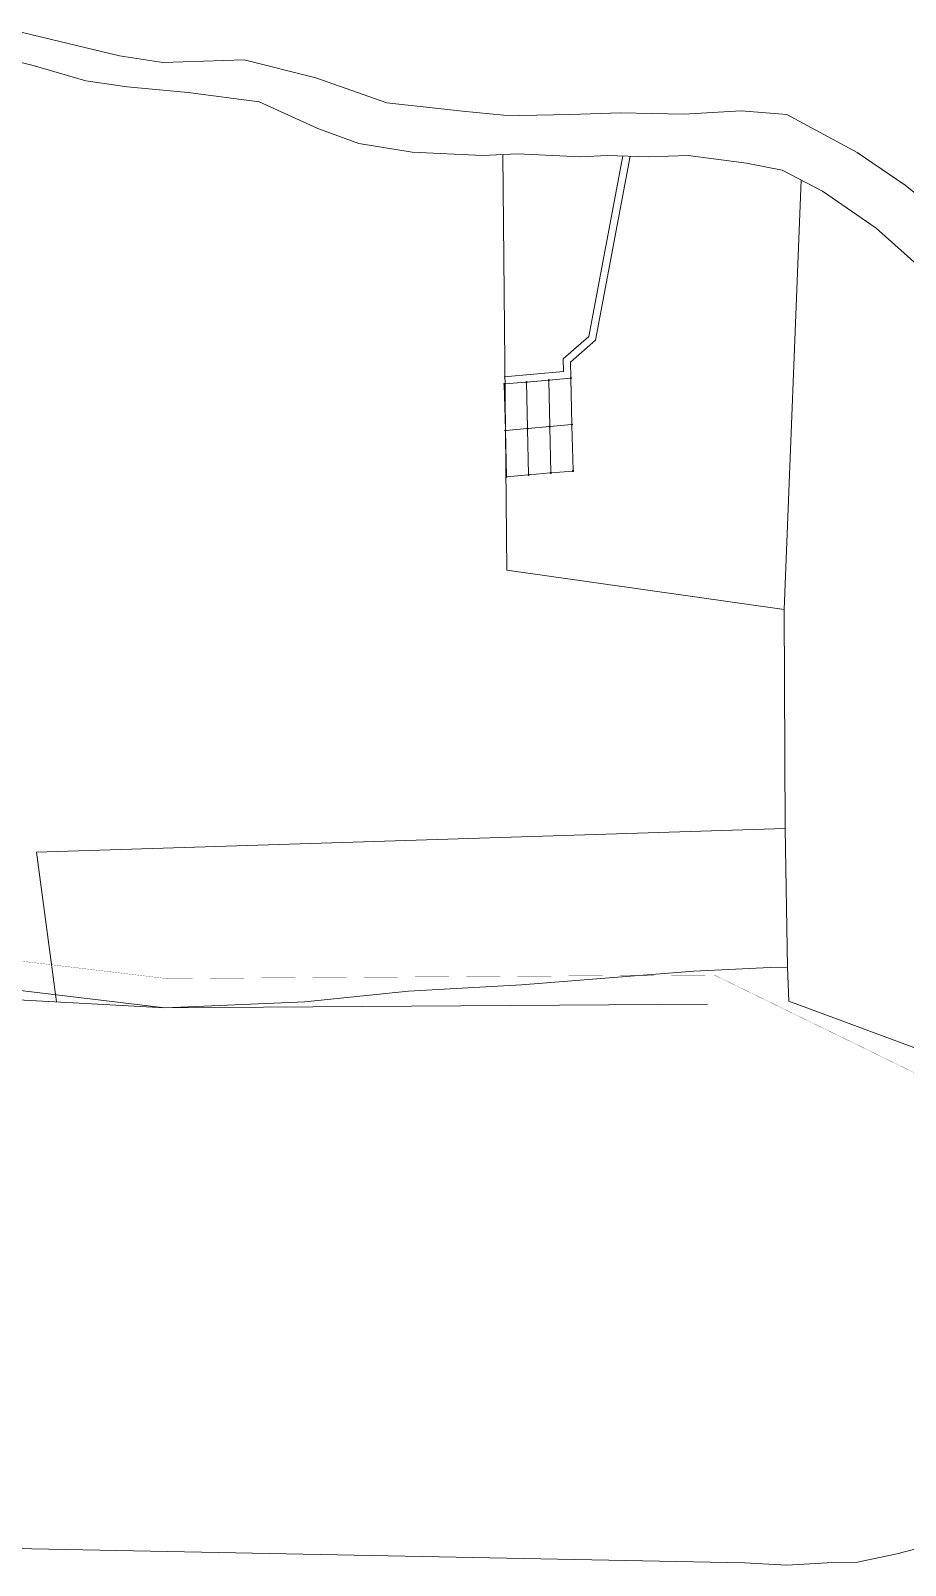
# Model space of a CAD drawing. Header units: millimetres. Extents: x 605783 to 622482, y 1302882 to 1322290.
# Drawn here: x 620579 to 620974, y 1321179 to 1321873 of the extents above; entities that cross this region are included whole.
import ezdxf

# ---------------------------------------------------------------- set-up
doc = ezdxf.new("R2010")
doc.units = ezdxf.units.MM
for name, color, linetype in [('2', 7, 'Continuous'), ('4', 7, 'Continuous'), ('CVL_CUADCON_LIN', 8, 'Continuous')]:
    doc.layers.add(name, color=color, linetype=linetype)

msp = doc.modelspace()

# ---------------------------------------------------------------- linework, layer by layer
at = {"color": 1, "lineweight": 5}
for points in [[(620819.57485, 1321719.34716), (620792.77516, 1321717.00256)], [(620802.60627, 1321714.55004), (620793.06276, 1321713.71512)], [(620803.32604, 1321693.82717), (620802.86099, 1321714.3219)], [(620802.86099, 1321714.3219), (620803.32604, 1321693.82717)], [(620812.64787, 1321715.42854), (620803.10436, 1321714.59362)], [(620813.36764, 1321694.70567), (620812.90259, 1321715.2004)], [(620812.90259, 1321715.2004), (620813.36764, 1321694.70567)], [(620822.68947, 1321716.30704), (620813.14596, 1321715.47212)], [(620823.40924, 1321695.58417), (620822.94419, 1321716.0789)], [(620792.81939, 1321713.4434), (620793.28444, 1321692.94867)], [(620803.08267, 1321693.55544), (620793.53916, 1321692.72052)], [(620793.53916, 1321692.72052), (620803.08267, 1321693.55544)], [(620813.12427, 1321694.43394), (620803.58076, 1321693.59902)], [(620803.58076, 1321693.59902), (620813.12427, 1321694.43394)], [(620813.12427, 1321694.43394), (620803.58076, 1321693.59902)], [(620813.84404, 1321673.71107), (620813.37899, 1321694.2058)], [(620813.37899, 1321694.2058), (620813.84404, 1321673.71107)], [(620823.16587, 1321695.31244), (620813.62236, 1321694.47752)], [(620813.62236, 1321694.47752), (620823.16587, 1321695.31244)], [(620823.16587, 1321695.31244), (620813.62236, 1321694.47752)], [(620823.88564, 1321674.58957), (620823.42059, 1321695.0843)], [(620793.29579, 1321692.4488), (620793.76084, 1321671.95407)], [(620803.80244, 1321672.83257), (620803.33739, 1321693.3273)], [(620803.33739, 1321693.3273), (620803.80244, 1321672.83257)], [(620794.01556, 1321671.72592), (620803.55907, 1321672.56084)], [(620813.60067, 1321673.43934), (620804.05716, 1321672.60442)], [(620804.05716, 1321672.60442), (620813.60067, 1321673.43934)], [(620823.64227, 1321674.31784), (620814.09876, 1321673.48292)], [(620814.09876, 1321673.48292), (620823.64227, 1321674.31784)]]:
    msp.add_lwpolyline(points, dxfattribs=at)
for centre in [(620802.85532, 1321714.57183), (620802.85532, 1321714.57183), (620812.89692, 1321715.45033), (620812.89692, 1321715.45033), (620822.93852, 1321716.32883), (620792.81372, 1321713.69333), (620803.33172, 1321693.57723), (620803.33172, 1321693.57723), (620803.33172, 1321693.57723), (620803.33172, 1321693.57723), (620803.33172, 1321693.57723), (620813.37332, 1321694.45573), (620813.37332, 1321694.45573), (620813.37332, 1321694.45573), (620813.37332, 1321694.45573), (620813.37332, 1321694.45573), (620813.37332, 1321694.45573), (620823.41492, 1321695.33423), (620823.41492, 1321695.33423), (620823.41492, 1321695.33423), (620793.29012, 1321692.69873), (620793.29012, 1321692.69873), (620803.80812, 1321672.58263), (620803.80812, 1321672.58263), (620803.80812, 1321672.58263), (620813.84972, 1321673.46113), (620813.84972, 1321673.46113), (620813.84972, 1321673.46113), (620813.84972, 1321673.46113), (620823.89132, 1321674.33963), (620823.89132, 1321674.33963), (620793.76652, 1321671.70413)]:
    msp.add_circle(centre, 0.25, dxfattribs=at)
at = {"layer": '2', "color": 1, "linetype": 'Continuous', "lineweight": 5}
for points in [[(620988.92892, 1321791.73493), (620974.12192, 1321803.59493), (620952.43692, 1321818.46493), (620920.57492, 1321835.56493), (620899.98492, 1321837.22793), (620874.07592, 1321835.81193), (620845.36092, 1321836.41193), (620822.75192, 1321835.52293), (620799.88692, 1321835.13993), (620792.51692, 1321835.35193), (620773.95892, 1321837.02693), (620739.63392, 1321840.89893), (620707.55292, 1321852.15293), (620675.23492, 1321860.35693), (620638.39992, 1321859.13293), (620618.81792, 1321862.07193), (620571.74492, 1321873.49593)], [(620988.92892, 1321791.73493), (620974.12192, 1321803.59493), (620952.43692, 1321818.46493), (620920.57492, 1321835.56493), (620899.98492, 1321837.22793), (620874.07592, 1321835.81193), (620845.36092, 1321836.41193), (620822.75192, 1321835.52293), (620799.88692, 1321835.13993), (620792.51692, 1321835.35193), (620773.95892, 1321837.02693), (620739.63392, 1321840.89893), (620707.55292, 1321852.15293), (620675.23492, 1321860.35693), (620638.39992, 1321859.13293), (620618.81792, 1321862.07193), (620571.74492, 1321873.49593)], [(620960.98692, 1321784.15593), (620936.78792, 1321800.84293), (620918.43692, 1321810.39593), (620902.41092, 1321813.60893), (620875.96592, 1321817.01793), (620858.18292, 1321816.40993), (620839.37692, 1321817.06593), (620827.43792, 1321816.48993), (620798.71792, 1321817.85293), (620782.96992, 1321817.00193), (620751.19992, 1321818.60193), (620727.03792, 1321822.53193), (620708.44992, 1321829.28793), (620681.95392, 1321841.33593), (620649.91492, 1321845.47593), (620622.20392, 1321848.11493), (620603.63892, 1321850.80593), (620579.71392, 1321857.78593), (620543.83492, 1321866.73193)], [(621298.63092, 1321635.07593), (621273.41392, 1321635.27893), (621254.38592, 1321630.59693), (621239.67492, 1321626.19393), (621217.84792, 1321622.00593), (621198.54492, 1321620.62593), (621184.31392, 1321621.05493), (621172.34992, 1321624.79893), (621160.62892, 1321630.32293), (621138.95592, 1321643.16093), (621129.76392, 1321650.73293), (621113.44492, 1321660.55093), (621097.88392, 1321670.88193), (621083.59692, 1321680.71193), (621065.47992, 1321693.82393), (621048.11092, 1321709.22693), (621036.61292, 1321720.08893), (621020.52592, 1321733.46693), (621013.88992, 1321738.51093), (621003.93792, 1321745.82493), (620996.78492, 1321752.39093), (620989.12292, 1321758.95493), (620960.98692, 1321784.15593)], [(619668.26492, 1321488.57393), (619926.13992, 1321484.13293), (620023.98492, 1321478.15393), (620124.46192, 1321495.06993), (620146.53492, 1321499.02593), (620170.40392, 1321500.45093), (620188.99092, 1321494.46893), (620212.46092, 1321480.38493), (620242.95092, 1321479.56393), (620385.53592, 1321469.29693), (620451.01592, 1321441.75593), (620639.32692, 1321431.52893), (620702.56192, 1321434.22393), (620749.52292, 1321439.10193), (620800.56392, 1321441.97293), (620842.20192, 1321445.29193), (620878.50892, 1321448.06793), (620913.04492, 1321449.81493), (620920.94992, 1321449.97093)], [(620571.44492, 1321187.04993), (620901.47992, 1321180.53193), (620920.53992, 1321179.38393), (620938.82192, 1321180.51793), (620952.53792, 1321180.86093), (620970.29392, 1321184.53393), (620992.35492, 1321190.26893)]]:
    msp.add_lwpolyline(points, dxfattribs=at)
at = {"layer": '4', "color": 1, "linetype": 'Continuous', "lineweight": 5}
for p, q in [((620927.03792, 1321805.91793), (620919.31792, 1321611.74693)), ((620919.31792, 1321611.74693), (620919.83492, 1321512.61293)), ((620919.83492, 1321512.61293), (620920.94992, 1321449.97093))]:
    msp.add_line(p, q, dxfattribs=at)
for points in [[(620792.17392, 1321817.49893), (620793.99292, 1321629.46493), (620919.31792, 1321611.74693)], [(620919.83492, 1321512.61293), (620581.27892, 1321501.88493), (620590.32192, 1321434.18993)], [(620920.94992, 1321449.97093), (620921.51092, 1321434.58393), (620988.95792, 1321409.47793)]]:
    msp.add_lwpolyline(points, dxfattribs=at)
at = {"layer": 'CVL_CUADCON_LIN', "color": 1, "lineweight": 5, "ltscale": 0.5}
for p, q in [((620464.60034, 1321452.47088), (620639.32692, 1321431.52893)), ((620639.32692, 1321431.52893), (620884.75363, 1321433.12594))]:
    msp.add_line(p, q, dxfattribs=at)
at = {"layer": 'CVL_CUADCON_LIN', "color": 1, "lineweight": 5, "ltscale": 0.5, "flags": 128}
for points in [[(620819.44587, 1321725.03123), (620830.96961, 1321735.25068), (620846.41086, 1321816.82057)], [(620822.77972, 1321723.57703), (620834.0024, 1321733.52949), (620849.74744, 1321816.70418)], [(620819.57485, 1321719.34716), (620819.44587, 1321725.03123)], [(620822.93852, 1321716.57883), (620822.77972, 1321723.57703)]]:
    msp.add_lwpolyline(points, dxfattribs=at)
for points in [[(620812.89692, 1321715.45033), (620802.85532, 1321714.57183), (620803.33172, 1321693.57723), (620813.37332, 1321694.45573)], [(620822.93852, 1321716.32883), (620812.89692, 1321715.45033), (620813.37332, 1321694.45573), (620823.41492, 1321695.33423)]]:
    msp.add_lwpolyline(points, close=True, dxfattribs=at)
at = {"layer": 'CVL_CUADCON_LIN', "color": 1, "lineweight": 5, "ltscale": 0.5, "const_width": 0.1, "flags": 128}
msp.add_lwpolyline([(617954.54167, 1321250.9017), (618630.52251, 1321461.85949), (619093.33428, 1321544.7629), (619665.84954, 1321528.01482), (619798.58455, 1321517.77424), (619978.07369, 1321504.42419), (620219.90332, 1321509.22391), (620466.54309, 1321465.57051), (620640.07447, 1321444.77181), (620887.77351, 1321446.3836), (621028.71023, 1321377.53137), (621146.89613, 1321348.26103), (621483.91198, 1321335.66422), (621519.28898, 1321358.61182)], dxfattribs=at)

doc.saveas('drawing.dxf')
